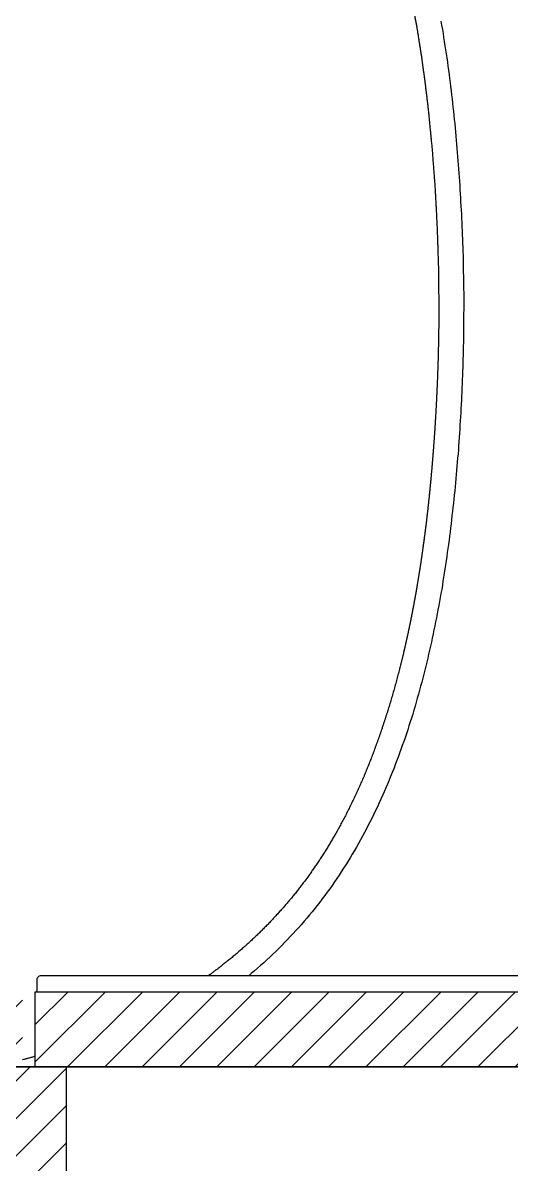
# Model space of a CAD drawing. Header units: millimetres. Extents: x 699029 to 727993, y 4486031 to 4516039.
# Drawn here: x 725884.45 to 725896.21, y 4492483.28 to 4492510.76 of the extents above; entities that cross this region are included whole.
import ezdxf

# ---------------------------------------------------------------- set-up
doc = ezdxf.new("R2010")
doc.units = ezdxf.units.MM
doc.set_wipeout_variables(frame=1)
for name, color, linetype in [('Deko_Ahsap01', 23, 'Continuous'), ('Deko_Ahsap02', 251, 'Continuous'), ('Deko_Tarama Ahsap', 8, 'Continuous'), ('PIU YAZI', 7, 'Continuous'), ('Piu_Vitrifiye', 143, 'Continuous')]:
    doc.layers.add(name, color=color, linetype=linetype)
pattern_1 = [(135, (-14398.63643, 3082.1264), (-0.449012806, -0.449012806), [])]

# ---------------------------------------------------------------- blocks, each defined once
blk = doc.blocks.new('ebeveynlavabo')
at = {"layer": 'Piu_Vitrifiye'}
for p, q in [((8224.138, 546.673), (8224.12, 546.571)), ((8224.156, 546.775), (8224.138, 546.673)), ((8224.103, 546.469), (8224.087, 546.367)), ((8224.12, 546.571), (8224.103, 546.469)), ((8224.056, 546.162), (8224.04, 546.06)), ((8224.072, 546.264), (8224.056, 546.162)), ((8224.087, 546.367), (8224.072, 546.264)), ((8224.009, 545.855), (8223.994, 545.752)), ((8224.025, 545.957), (8224.009, 545.855)), ((8224.04, 546.06), (8224.025, 545.957)), ((8223.967, 545.547), (8223.953, 545.444)), ((8223.98, 545.649), (8223.967, 545.547)), ((8223.994, 545.752), (8223.98, 545.649)), ((8223.927, 545.238), (8223.913, 545.136)), ((8223.94, 545.341), (8223.927, 545.238)), ((8223.953, 545.444), (8223.94, 545.341)), ((8223.9, 545.033), (8223.889, 544.93)), ((8223.913, 545.136), (8223.9, 545.033)), ((8223.866, 544.724), (8223.854, 544.621)), ((8223.877, 544.827), (8223.866, 544.724)), ((8223.889, 544.93), (8223.877, 544.827)), ((8223.831, 544.415), (8223.82, 544.312)), ((8223.843, 544.518), (8223.831, 544.415)), ((8223.854, 544.621), (8223.843, 544.518)), ((8223.801, 544.106), (8223.791, 544.003)), ((8223.81, 544.209), (8223.801, 544.106)), ((8223.82, 544.312), (8223.81, 544.209)), ((8223.782, 543.899), (8223.772, 543.796)), ((8223.791, 544.003), (8223.782, 543.899)), ((8223.753, 543.59), (8223.745, 543.487)), ((8223.763, 543.693), (8223.753, 543.59)), ((8223.772, 543.796), (8223.763, 543.693)), ((8223.729, 543.28), (8223.721, 543.177)), ((8223.737, 543.383), (8223.729, 543.28)), ((8223.745, 543.487), (8223.737, 543.383)), ((8223.705, 542.97), (8223.698, 542.867)), ((8223.713, 543.073), (8223.705, 542.97)), ((8223.721, 543.177), (8223.713, 543.073)), ((8223.685, 542.66), (8223.679, 542.556)), ((8223.691, 542.763), (8223.685, 542.66)), ((8223.698, 542.867), (8223.691, 542.763)), ((8223.673, 542.453), (8223.667, 542.35)), ((8223.679, 542.556), (8223.673, 542.453)), ((8223.655, 542.143), (8223.649, 542.039)), ((8223.661, 542.246), (8223.655, 542.143)), ((8223.667, 542.35), (8223.661, 542.246)), ((8223.637, 541.832), (8223.633, 541.729)), ((8223.643, 541.936), (8223.637, 541.832)), ((8223.649, 542.039), (8223.643, 541.936)), ((8223.625, 541.522), (8223.621, 541.418)), ((8223.629, 541.625), (8223.625, 541.522)), ((8223.633, 541.729), (8223.629, 541.625)), ((8223.617, 541.315), (8223.613, 541.211)), ((8223.621, 541.418), (8223.617, 541.315)), ((8223.605, 541.004), (8223.601, 540.9)), ((8223.609, 541.108), (8223.605, 541.004)), ((8223.613, 541.211), (8223.609, 541.108)), ((8223.597, 540.693), (8223.596, 540.59)), ((8223.599, 540.797), (8223.597, 540.693)), ((8223.601, 540.9), (8223.599, 540.797)), ((8223.592, 540.382), (8223.59, 540.279)), ((8223.594, 540.486), (8223.592, 540.382)), ((8223.596, 540.59), (8223.594, 540.486)), ((8223.588, 540.175), (8223.587, 540.072)), ((8223.59, 540.279), (8223.588, 540.175)), ((8223.585, 539.968), (8223.584, 539.864)), ((8223.584, 539.864), (8223.584, 539.761)), ((8223.587, 540.072), (8223.585, 539.968)), ((8223.584, 539.761), (8223.585, 539.657)), ((8223.585, 539.657), (8223.585, 539.554)), ((8223.585, 539.554), (8223.586, 539.45)), ((8223.586, 539.45), (8223.586, 539.346)), ((8223.586, 539.346), (8223.587, 539.243)), ((8223.587, 539.243), (8223.587, 539.139)), ((8223.587, 539.139), (8223.587, 539.036)), ((8223.587, 539.036), (8223.588, 538.932)), ((8223.588, 538.932), (8223.59, 538.828)), ((8223.59, 538.828), (8223.593, 538.725)), ((8223.593, 538.725), (8223.595, 538.621)), ((8223.595, 538.621), (8223.598, 538.518)), ((8223.598, 538.518), (8223.601, 538.414)), ((8223.601, 538.414), (8223.603, 538.31)), ((8223.603, 538.31), (8223.606, 538.207)), ((8223.606, 538.207), (8223.609, 538.103)), ((8223.609, 538.103), (8223.611, 538)), ((8223.611, 538), (8223.615, 537.896)), ((8223.615, 537.896), (8223.619, 537.793)), ((8223.619, 537.793), (8223.624, 537.689)), ((8223.624, 537.689), (8223.629, 537.586)), ((8223.629, 537.586), (8223.634, 537.482)), ((8223.634, 537.482), (8223.639, 537.379)), ((8223.639, 537.379), (8223.643, 537.275)), ((8223.643, 537.275), (8223.648, 537.172)), ((8223.648, 537.172), (8223.653, 537.068)), ((8223.653, 537.068), (8223.658, 536.965)), ((8223.658, 536.965), (8223.664, 536.861)), ((8223.664, 536.861), (8223.671, 536.758)), ((8223.671, 536.758), (8223.678, 536.654)), ((8223.678, 536.654), (8223.685, 536.551)), ((8223.685, 536.551), (8223.692, 536.448)), ((8223.692, 536.448), (8223.698, 536.344)), ((8223.698, 536.344), (8223.705, 536.241)), ((8223.705, 536.241), (8223.712, 536.137)), ((8223.712, 536.137), (8223.719, 536.034)), ((8223.719, 536.034), (8223.727, 535.931)), ((8223.727, 535.931), (8223.736, 535.827)), ((8223.736, 535.827), (8223.745, 535.724)), ((8223.745, 535.724), (8223.754, 535.621)), ((8223.754, 535.621), (8223.763, 535.518)), ((8223.763, 535.518), (8223.772, 535.415)), ((8223.772, 535.415), (8223.781, 535.311)), ((8223.781, 535.311), (8223.791, 535.208)), ((8223.791, 535.208), (8223.8, 535.105)), ((8223.8, 535.105), (8223.809, 535.002)), ((8223.809, 535.002), (8223.82, 534.899)), ((8223.82, 534.899), (8223.831, 534.796)), ((8223.831, 534.796), (8223.843, 534.693)), ((8223.843, 534.693), (8223.855, 534.59)), ((8223.855, 534.59), (8223.866, 534.487)), ((8223.866, 534.487), (8223.878, 534.384)), ((8223.878, 534.384), (8223.89, 534.281)), ((8223.89, 534.281), (8223.901, 534.178)), ((8223.901, 534.178), (8223.913, 534.075)), ((8223.913, 534.075), (8223.925, 533.972)), ((8223.925, 533.972), (8223.939, 533.869)), ((8223.939, 533.869), (8223.953, 533.767)), ((8223.953, 533.767), (8223.967, 533.664)), ((8223.967, 533.664), (8223.981, 533.561)), ((8223.981, 533.561), (8223.995, 533.459)), ((8223.995, 533.459), (8224.009, 533.356)), ((8224.009, 533.356), (8224.023, 533.253)), ((8224.023, 533.253), (8224.039, 533.151)), ((8224.039, 533.151), (8224.055, 533.049)), ((8224.055, 533.049), (8224.072, 532.946)), ((8224.072, 532.946), (8224.088, 532.844)), ((8224.088, 532.844), (8224.104, 532.742)), ((8224.104, 532.742), (8224.12, 532.639)), ((8224.12, 532.639), (8224.136, 532.537)), ((8224.136, 532.537), (8224.155, 532.435)), ((8224.155, 532.435), (8224.174, 532.333)), ((8224.174, 532.333), (8224.192, 532.231)), ((8224.192, 532.231), (8224.211, 532.129)), ((8224.211, 532.129), (8224.23, 532.027)), ((8224.23, 532.027), (8224.248, 531.926)), ((8224.248, 531.926), (8224.267, 531.824)), ((8224.267, 531.824), (8224.288, 531.722)), ((8224.288, 531.722), (8224.309, 531.621)), ((8224.309, 531.621), (8224.331, 531.519)), ((8224.331, 531.519), (8224.352, 531.418)), ((8224.352, 531.418), (8224.373, 531.317)), ((8224.373, 531.317), (8224.395, 531.215)), ((8224.395, 531.215), (8224.416, 531.114)), ((8224.416, 531.114), (8224.439, 531.013)), ((8224.439, 531.013), (8224.463, 530.912)), ((8224.463, 530.912), (8224.487, 530.811)), ((8224.487, 530.811), (8224.511, 530.71)), ((8224.511, 530.71), (8224.535, 530.609)), ((8224.535, 530.609), (8224.559, 530.509)), ((8224.559, 530.509), (8224.585, 530.409)), ((8224.585, 530.409), (8224.612, 530.308)), ((8224.612, 530.308), (8224.638, 530.208)), ((8224.638, 530.208), (8224.664, 530.108)), ((8224.664, 530.108), (8224.69, 530.008)), ((8224.69, 530.008), (8224.719, 529.908)), ((8224.719, 529.908), (8224.748, 529.808)), ((8224.748, 529.808), (8224.776, 529.709)), ((8224.776, 529.709), (8224.805, 529.609)), ((8224.805, 529.609), (8224.834, 529.51)), ((8224.834, 529.51), (8224.864, 529.411)), ((8224.864, 529.411), (8224.895, 529.312)), ((8224.895, 529.312), (8224.927, 529.213)), ((8224.927, 529.213), (8224.958, 529.114)), ((8224.958, 529.114), (8224.989, 529.016)), ((8224.989, 529.016), (8225.021, 528.917)), ((8225.021, 528.917), (8225.055, 528.819)), ((8225.055, 528.819), (8225.089, 528.721)), ((8225.089, 528.721), (8225.124, 528.624)), ((8225.124, 528.624), (8225.158, 528.526)), ((8225.158, 528.526), (8225.192, 528.428)), ((8225.192, 528.428), (8225.228, 528.331)), ((8225.228, 528.331), (8225.266, 528.234)), ((8225.266, 528.234), (8225.303, 528.137)), ((8225.303, 528.137), (8225.34, 528.041)), ((8225.34, 528.041), (8225.377, 527.944)), ((8225.377, 527.944), (8225.416, 527.848)), ((8225.416, 527.848), (8225.456, 527.752)), ((8225.456, 527.752), (8225.496, 527.657)), ((8225.496, 527.657), (8225.536, 527.562)), ((8225.536, 527.562), (8225.577, 527.466)), ((8225.577, 527.466), (8225.618, 527.371)), ((8225.618, 527.371), (8225.661, 527.277)), ((8225.661, 527.277), (8225.705, 527.183)), ((8225.705, 527.183), (8225.749, 527.089)), ((8225.749, 527.089), (8225.793, 526.995)), ((8225.793, 526.995), (8225.836, 526.901)), ((8225.836, 526.901), (8225.883, 526.809)), ((8225.883, 526.809), (8225.93, 526.716)), ((8225.93, 526.716), (8225.977, 526.624)), ((8225.977, 526.624), (8226.024, 526.532)), ((8226.024, 526.532), (8226.072, 526.44)), ((8226.072, 526.44), (8226.122, 526.349)), ((8226.122, 526.349), (8226.172, 526.258)), ((8226.172, 526.258), (8226.222, 526.168)), ((8226.222, 526.168), (8226.273, 526.077)), ((8226.273, 526.077), (8226.326, 525.988)), ((8226.326, 525.988), (8226.379, 525.899)), ((8226.379, 525.899), (8226.432, 525.81)), ((8226.432, 525.81), (8226.485, 525.721)), ((8226.485, 525.721), (8226.541, 525.634)), ((8226.541, 525.634), (8226.597, 525.547)), ((8226.597, 525.547), (8226.653, 525.46)), ((8226.653, 525.46), (8226.709, 525.373)), ((8226.709, 525.373), (8226.767, 525.287)), ((8226.767, 525.287), (8226.826, 525.202)), ((8226.826, 525.202), (8226.886, 525.117)), ((8226.886, 525.117), (8226.945, 525.032)), ((8226.945, 525.032), (8227.005, 524.947)), ((8227.005, 524.947), (8227.067, 524.865)), ((8227.067, 524.865), (8227.13, 524.782)), ((8227.13, 524.782), (8227.192, 524.699)), ((8227.192, 524.699), (8227.255, 524.617)), ((8227.255, 524.617), (8227.32, 524.536)), ((8227.32, 524.536), (8227.386, 524.456)), ((8227.386, 524.456), (8227.451, 524.376)), ((8227.451, 524.376), (8227.517, 524.296)), ((8227.517, 524.296), (8227.585, 524.217)), ((8227.585, 524.217), (8227.653, 524.139)), ((8227.653, 524.139), (8227.722, 524.062)), ((8227.722, 524.062), (8227.79, 523.984)), ((8227.79, 523.984), (8227.86, 523.908)), ((8227.86, 523.908), (8227.932, 523.833)), ((8227.932, 523.833), (8228.003, 523.757)), ((8228.003, 523.757), (8228.074, 523.682)), ((8228.074, 523.682), (8228.146, 523.608)), ((8228.146, 523.608), (8228.221, 523.536)), ((8228.221, 523.536), (8228.295, 523.464)), ((8228.295, 523.464), (8228.369, 523.391)), ((8228.369, 523.391), (8228.444, 523.319)), ((8228.444, 523.319), (8228.521, 523.25)), ((8228.521, 523.25), (8228.598, 523.18)), ((8228.598, 523.18), (8228.675, 523.111)), ((8228.675, 523.111), (8228.752, 523.042)), ((8228.752, 523.042), (8228.83, 522.974)), ((8228.83, 522.974), (8228.91, 522.908)), ((8228.91, 522.908), (8228.99, 522.842)), ((8228.99, 522.842), (8229.07, 522.776)), ((8229.07, 522.776), (8229.15, 522.71)), ((8229.15, 522.71), (8229.232, 522.647)), ((8229.232, 522.647), (8229.314, 522.584)), ((8229.314, 522.584), (8229.396, 522.521)), ((8229.396, 522.521), (8229.479, 522.458)), ((8229.479, 522.458), (8229.563, 522.398)), ((8229.563, 522.398), (8229.647, 522.338)), ((8229.647, 522.338), (8229.732, 522.278)), ((8229.732, 522.278), (8229.816, 522.218)), ((8229.816, 522.218), (8229.902, 522.16)), ((8229.902, 522.16), (8229.989, 522.103)), ((8229.989, 522.103), (8230.075, 522.046)), ((8230.075, 522.046), (8230.162, 521.989)), ((8230.162, 521.989), (8230.249, 521.933)), ((8230.249, 521.933), (8230.338, 521.88)), ((8230.338, 521.88), (8230.427, 521.827)), ((8230.427, 521.827), (8230.516, 521.773)), ((8230.516, 521.773), (8230.605, 521.72)), ((8230.605, 521.72), (8230.694, 521.667)), ((8230.694, 521.667), (8230.784, 521.617)), ((8230.784, 521.617), (8230.876, 521.568)), ((8230.876, 521.568), (8230.967, 521.518)), ((8230.967, 521.518), (8231.058, 521.469)), ((8231.058, 521.469), (8231.149, 521.419)), ((8231.149, 521.419), (8231.241, 521.372)), ((8231.241, 521.372), (8231.334, 521.326)), ((8231.334, 521.326), (8231.427, 521.28)), ((8231.427, 521.28), (8231.52, 521.234)), ((8231.52, 521.234), (8231.612, 521.188)), ((8231.612, 521.188), (8231.706, 521.143)), ((8231.706, 521.143), (8231.8, 521.101)), ((8231.8, 521.101), (8231.895, 521.059)), ((8231.895, 521.059), (8231.99, 521.017)), ((8231.99, 521.017), (8232.084, 520.974)), ((8232.084, 520.974), (8232.179, 520.932)), ((8232.179, 520.932), (8232.275, 520.893)), ((8232.275, 520.893), (8232.371, 520.854)), ((8232.371, 520.854), (8232.467, 520.815)), ((8232.467, 520.815), (8232.563, 520.776)), ((8232.563, 520.776), (8232.659, 520.738)), ((8232.659, 520.738), (8232.756, 520.7)), ((8232.756, 520.7), (8232.853, 520.665)), ((8232.853, 520.665), (8232.95, 520.629)), ((8232.95, 520.629), (8233.048, 520.593)), ((8233.048, 520.593), (8233.145, 520.558)), ((8233.145, 520.558), (8233.242, 520.523)), ((8233.242, 520.523), (8233.341, 520.49)), ((8233.341, 520.49), (8233.439, 520.457)), ((8233.439, 520.457), (8233.537, 520.425)), ((8233.537, 520.425), (8233.636, 520.392)), ((8233.636, 520.392), (8233.734, 520.36)), ((8233.734, 520.36), (8233.833, 520.329)), ((8233.833, 520.329), (8233.932, 520.3)), ((8233.932, 520.3), (8234.032, 520.27)), ((8234.032, 520.27), (8234.131, 520.24)), ((8234.131, 520.24), (8234.23, 520.21)), ((8234.23, 520.21), (8234.33, 520.182)), ((8234.33, 520.182), (8234.43, 520.155)), ((8234.43, 520.155), (8234.53, 520.128)), ((8234.53, 520.128), (8234.63, 520.102)), ((8234.63, 520.102), (8234.73, 520.075))]:
    blk.add_line(p, q, dxfattribs=at)
for points in [[(8224.878, 547.268), (8224.756, 546.596)], [(8224.756, 546.596), (8224.649, 545.921)], [(8224.649, 545.921), (8224.556, 545.244)], [(8224.556, 545.244), (8224.475, 544.566)], [(8224.475, 544.566), (8224.378, 543.577)], [(8224.378, 543.577), (8224.303, 542.586)], [(8224.303, 542.586), (8224.251, 541.594)], [(8224.251, 541.594), (8224.219, 540.601)], [(8224.219, 540.601), (8224.209, 539.608)], [(8224.209, 539.608), (8224.209, 539.606)], [(8224.209, 539.606), (8224.21, 539.339)], [(8224.21, 539.339), (8224.212, 539.073)], [(8224.212, 539.073), (8224.216, 538.81)], [(8224.216, 538.81), (8224.222, 538.548)], [(8224.222, 538.548), (8224.228, 538.29)], [(8224.228, 538.29), (8224.237, 538.032)], [(8224.237, 538.032), (8224.246, 537.778)], [(8224.246, 537.778), (8224.257, 537.525)], [(8224.257, 537.525), (8224.269, 537.275)], [(8224.269, 537.275), (8224.282, 537.026)], [(8224.282, 537.026), (8224.296, 536.782)], [(8224.296, 536.782), (8224.311, 536.537)], [(8224.311, 536.537), (8224.328, 536.297)], [(8224.328, 536.297), (8224.345, 536.056)], [(8224.345, 536.056), (8224.364, 535.821)], [(8224.364, 535.821), (8224.383, 535.585)], [(8224.383, 535.585), (8224.404, 535.354)], [(8224.404, 535.354), (8224.426, 535.122)], [(8224.426, 535.122), (8224.448, 534.896)], [(8224.448, 534.896), (8224.472, 534.669)], [(8224.472, 534.669), (8224.497, 534.447)], [(8224.497, 534.447), (8224.523, 534.225)], [(8224.523, 534.225), (8224.55, 534.007)], [(8224.55, 534.007), (8224.579, 533.79)], [(8224.579, 533.79), (8224.608, 533.577)], [(8224.608, 533.577), (8224.638, 533.364)], [(8224.638, 533.364), (8224.669, 533.155)], [(8224.669, 533.155), (8224.702, 532.947)], [(8224.702, 532.947), (8224.735, 532.743)], [(8224.735, 532.743), (8224.769, 532.54)], [(8224.769, 532.54), (8224.804, 532.341)], [(8224.804, 532.341), (8224.841, 532.142)], [(8224.841, 532.142), (8224.878, 531.948)], [(8224.878, 531.948), (8224.916, 531.754)], [(8224.916, 531.754), (8224.955, 531.564)], [(8224.955, 531.564), (8224.996, 531.375)], [(8224.996, 531.375), (8225.037, 531.19)], [(8225.037, 531.19), (8225.079, 531.006)], [(8225.079, 531.006), (8225.122, 530.826)], [(8225.122, 530.826), (8225.166, 530.646)], [(8225.166, 530.646), (8225.318, 530.069)], [(8225.318, 530.069), (8225.487, 529.497)], [(8225.487, 529.497), (8225.673, 528.93)], [(8225.673, 528.93), (8225.877, 528.369)], [(8225.877, 528.369), (8226.078, 527.87)], [(8226.078, 527.87), (8226.297, 527.378)], [(8226.297, 527.378), (8226.534, 526.894)], [(8226.534, 526.894), (8226.789, 526.421)], [(8226.789, 526.421), (8227.023, 526.026)], [(8227.023, 526.026), (8227.273, 525.641)], [(8227.273, 525.641), (8227.536, 525.27)], [(8227.536, 525.27), (8227.814, 524.909)], [(8227.814, 524.909), (8228.104, 524.563)], [(8228.104, 524.563), (8228.409, 524.229)], [(8228.409, 524.229), (8228.724, 523.91)], [(8228.724, 523.91), (8229.052, 523.604)], [(8229.052, 523.604), (8229.39, 523.313)], [(8229.39, 523.313), (8229.74, 523.036)], [(8229.74, 523.036), (8229.909, 522.91)], [(8229.909, 522.91), (8230.081, 522.788)], [(8230.081, 522.788), (8230.257, 522.667)], [(8230.257, 522.667), (8230.436, 522.55)], [(8230.436, 522.55), (8230.62, 522.435)], [(8230.62, 522.435), (8230.806, 522.322)], [(8230.806, 522.322), (8230.997, 522.21)], [(8230.997, 522.21), (8231.19, 522.102)], [(8231.19, 522.102), (8231.388, 521.996)], [(8231.388, 521.996), (8231.587, 521.893)], [(8231.587, 521.893), (8231.792, 521.791)], [(8231.792, 521.791), (8231.998, 521.693)], [(8231.998, 521.693), (8232.209, 521.597)], [(8232.209, 521.597), (8232.422, 521.505)], [(8232.422, 521.505), (8232.64, 521.414)], [(8232.64, 521.414), (8232.859, 521.326)], [(8232.859, 521.326), (8233.082, 521.241)], [(8233.082, 521.241), (8233.307, 521.159)], [(8233.307, 521.159), (8233.537, 521.079)], [(8233.537, 521.079), (8233.768, 521.002)], [(8233.768, 521.002), (8234.434, 520.8)], [(8234.434, 520.8), (8235.106, 520.62)]]:
    blk.add_open_spline(points, degree=1, dxfattribs=at)
blk = doc.blocks.new('eb_banyo_ustdolap')
blk.add_wipeout([(50.986, 0), (151.021, 0), (151.021, -11.8), (150.871, -11.8), (150.871, -13.6), (150.821, -13.6), (150.821, -13.9), (150.817, -13.929), (150.807, -13.952), (150.792, -13.971), (150.779, -13.982), (150.758, -13.993), (150.734, -13.999), (150.676, -14), (101.286, -14), (101.263, -13.997), (101.241, -13.989), (101.232, -13.984), (101.222, -13.977), (101.211, -13.966), (101.201, -13.953), (101.195, -13.94), (101.189, -13.923), (101.187, -13.912), (101.186, -13.89), (101.186, -13.6), (101.136, -13.6), (101.136, -11.8), (100.836, -11.8), (100.836, -13.6), (100.786, -13.6), (100.786, -13.9), (100.785, -13.912), (100.784, -13.923), (100.781, -13.93), (100.779, -13.937), (100.776, -13.944), (100.772, -13.95), (100.768, -13.957), (100.764, -13.963), (100.759, -13.968), (100.752, -13.976), (100.744, -13.982), (100.736, -13.987), (100.718, -13.995), (100.706, -13.998), (100.692, -14), (51.286, -14), (51.274, -13.999), (51.262, -13.997), (51.25, -13.993), (51.243, -13.99), (51.235, -13.986), (51.226, -13.98), (51.22, -13.975), (51.215, -13.971), (51.209, -13.963), (51.204, -13.957), (51.198, -13.948), (51.195, -13.942), (51.192, -13.933), (51.189, -13.924), (51.187, -13.915), (51.186, -13.904), (51.186, -13.894), (51.186, -13.6), (51.136, -13.6), (51.136, -11.8), (50.986, -11.8)]).dxf.layer = 'Deko_Ahsap01'
at = {"layer": 'Deko_Tarama Ahsap', "ltscale": 0.8}
h = blk.add_hatch(dxfattribs=at)
h.set_pattern_fill('ANSI31', color=256, scale=0.2, angle=1170)
h.set_pattern_definition(pattern_1)
h.paths.add_polyline_path([(100.086, -11.8), (101.886, -11.8), (101.886, -2.1), (100.086, -2.1)])
h.paths.add_polyline_path([(52.786, -2.1), (51.836, -2.1), (51.836, -1.2), (52.786, -1.2), (52.786, 0), (50.986, 0), (50.986, -11.8), (52.786, -11.8)])
h.paths.add_polyline_path([(149.221, -2.1), (150.171, -2.1), (150.171, -1.2), (149.221, -1.2), (149.221, 0), (151.021, 0), (151.021, -11.8), (149.221, -11.8)])
h = blk.add_hatch(dxfattribs=at)
h.set_pattern_fill('ANSI31', color=256, scale=0.2, angle=1170)
h.set_pattern_definition(pattern_1)
h.paths.add_polyline_path([(51.136, -11.8), (100.836, -11.8), (100.836, -13.6), (51.136, -13.6)])
h.paths.add_polyline_path([(101.136, -11.8), (150.871, -11.8), (150.871, -13.6), (101.136, -13.6)])
at = {"layer": 'Defpoints', "color": 4}
blk.add_lwpolyline([(101.186, -13.6), (101.186, -13.9, 0.414214), (101.286, -14), (150.721, -14, 0.414214), (150.821, -13.9), (150.821, -13.6), (101.186, -13.6)], format="xyb", dxfattribs=at)
at = {"layer": 'Deko_Ahsap01'}
for points in [[(50.986, 0), (151.021, 0), (151.021, -11.8), (50.986, -11.8)], [(100.086, -11.8), (101.886, -11.8), (101.886, -2.1), (100.086, -2.1)], [(101.136, -11.8), (150.871, -11.8), (150.871, -13.6), (101.136, -13.6)]]:
    blk.add_lwpolyline(points, close=True, dxfattribs=at)

msp = doc.modelspace()

# ---------------------------------------------------------------- wipeouts: each hides what was drawn before it
msp.add_wipeout([(725834.596, 4492528.823), (725834.596, 4492485.623), (725934.632, 4492485.623), (725934.632, 4492528.823)]).dxf.layer = 'Deko_Ahsap02'

# ---------------------------------------------------------------- next in the draw order: block references
at = {"layer": 'Piu_Vitrifiye', "xscale": -0.9604000000000001, "yscale": 0.9604000000000001, "zscale": 0.9604000000000001}
msp.add_blockref('ebeveynlavabo', (733793.001, 4491985.671), dxfattribs=at)

# ---------------------------------------------------------------- next in the draw order: block references
at = {"layer": 'PIU YAZI', "color": 6, "xscale": -1, "rotation": 180}
msp.add_blockref('eb_banyo_ustdolap', (725783.61, 4492473.823), dxfattribs=at)

doc.saveas('drawing.dxf')
